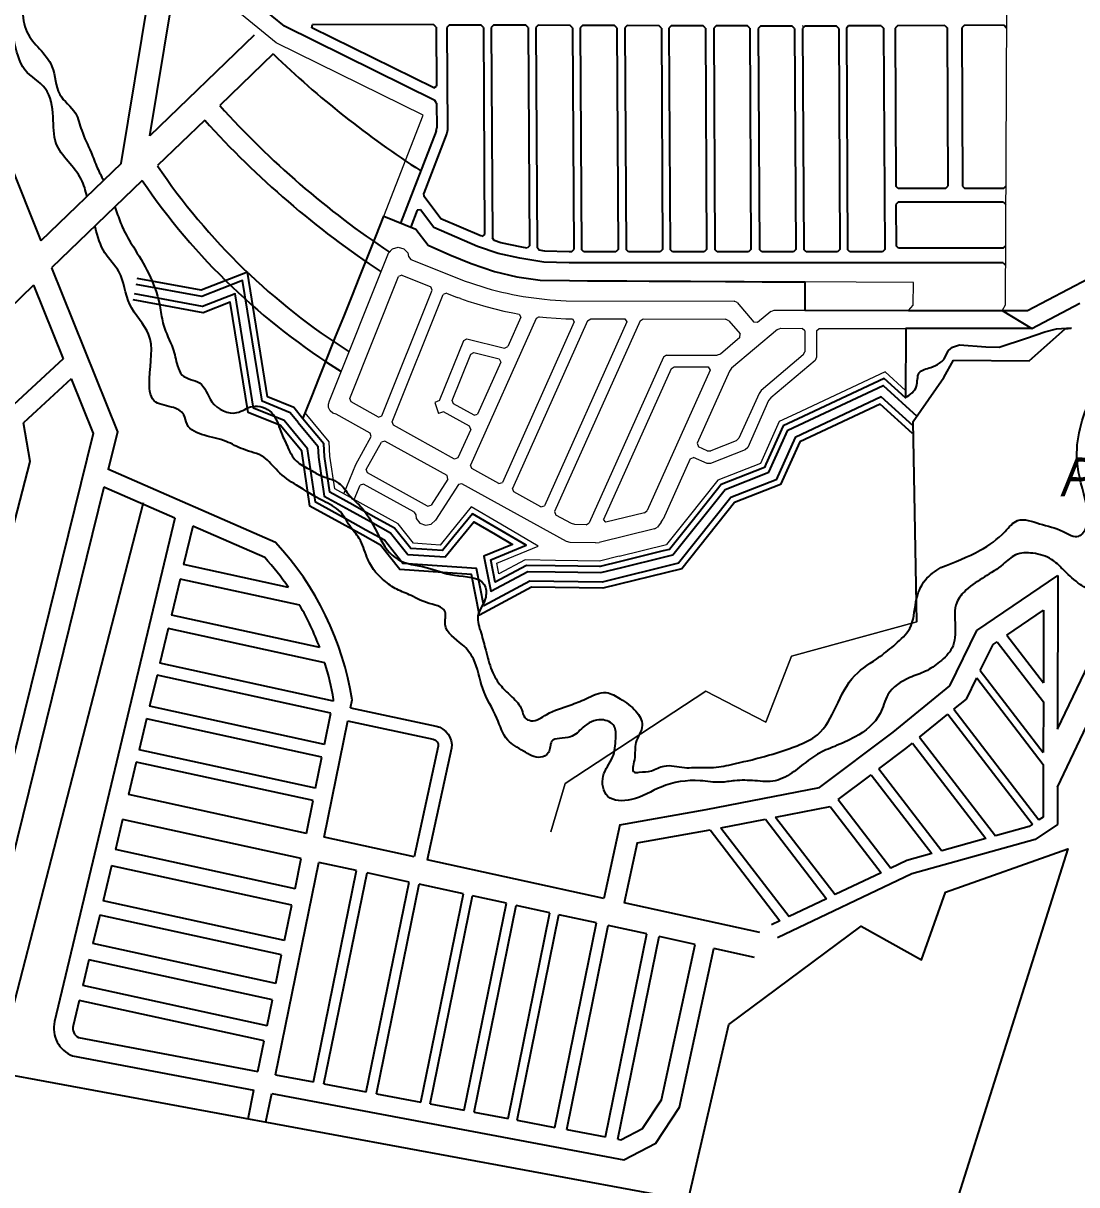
# Model space of a CAD drawing. Header units: inches. Extents: x -1369 to 1198, y -366 to 1398.
# Drawn here: x -556.34 to -539.75, y 882.76 to 901.05 of the extents above; entities that cross this region are included whole.
import ezdxf
from ezdxf.enums import TextEntityAlignment as Align

# ---------------------------------------------------------------- set-up
doc = ezdxf.new("R2010")
doc.units = ezdxf.units.IN
doc.header["$MEASUREMENT"] = 0
for name, color, linetype, lineweight in [('0_SUBDIVISIONS01', 11, 'Continuous', 13), ('BDRY', 7, 'Continuous', 13), ('BLOCK', 5, 'Continuous', 13), ('CAD_BDY', 135, 'Continuous', 13), ('CADASTRAL', 150, 'Continuous', 13), ('SUBDIVIDION', 8, 'Continuous', 25)]:
    doc.layers.add(name, color=color, linetype=linetype, lineweight=lineweight)
for name, color, linetype in [('BLOCKS', 5, 'Continuous'), ('CREEK_RIVER', 7, 'Continuous'), ('PERIMETER', 1, 'Continuous'), ('SUBLOTS', 1, 'Continuous')]:
    doc.layers.add(name, color=color, linetype=linetype)
doc.styles.add('LOT_NO', font='ARIALN.TTF', dxfattribs={"width": 1.5, "height": 1})

msp = doc.modelspace()

# ---------------------------------------------------------------- linework, layer by layer
at = {"layer": '0_SUBDIVISIONS01', "color": 8}
for p, q in [((-542.3244, 894.772), (-542.2632, 891.6196)), ((-542.2632, 891.6196), (-544.2395, 891.082)), ((-544.2395, 891.082), (-544.643, 890.0424)), ((-545.587, 890.5307), (-547.8053, 889.0756)), ((-544.643, 890.0424), (-545.587, 890.5307)), ((-547.8053, 889.0756), (-548.027, 888.3124))]:
    msp.add_line(p, q, dxfattribs=at)
at = {"layer": 'BDRY', "color": 8}
msp.add_lwpolyline([(-540.8516, 901.2405), (-540.8714, 896.6067), (-540.9186, 896.5214), (-541.4464, 896.5212), (-541.934, 896.521), (-542.3938, 896.5208), (-542.3233, 896.6068), (-542.3193, 896.9628), (-547.7343, 896.9932), (-548.199, 897.0013), (-548.5629, 897.0519), (-548.9169, 897.1368), (-549.281, 897.2635), (-549.618, 897.4001), (-549.9624, 897.5489), (-550.1561, 897.8021), (-550.658, 898.007), (-550.0406, 899.6006), (-552.3544, 900.7346), (-554.3963, 902.4098)], dxfattribs=at)
at = {"layer": 'BLOCK', "color": 8}
for p, q in [((-550.5839, 897.4257), (-550.5218, 897.4927)), ((-550.5218, 897.4927), (-550.4341, 897.5181)), ((-550.4341, 897.5181), (-550.3458, 897.4946)), ((-550.3458, 897.4946), (-550.2822, 897.4289)), ((-551.5133, 895.1007), (-550.5839, 897.4257)), ((-550.2822, 897.4289), (-550.2689, 897.3711)), ((-550.2689, 897.3711), (-550.2319, 897.3279)), ((-550.2319, 897.3279), (-549.3771, 896.9853)), ((-551.1925, 895.1366), (-550.4254, 897.0556)), ((-550.3731, 897.078), (-550.4254, 897.0556)), ((-550.3731, 897.078), (-549.9196, 896.8962)), ((-550.6887, 894.864), (-549.8972, 896.8439)), ((-550.5274, 894.7691), (-549.7256, 896.7751)), ((-549.8972, 896.8439), (-549.9196, 896.8962)), ((-549.6732, 896.7975), (-549.7256, 896.7751)), ((-549.6732, 896.7975), (-549.5039, 896.7296)), ((-549.4506, 896.7096), (-549.5039, 896.7296)), ((-549.4506, 896.7096), (-549.3357, 896.6695)), ((-549.3357, 896.6695), (-549.1958, 896.6249)), ((-549.1958, 896.6249), (-549.0546, 896.584)), ((-549.0546, 896.584), (-548.9124, 896.547)), ((-547.7849, 896.6768), (-545.1435, 896.6705)), ((-545.092, 896.6465), (-545.1435, 896.6705)), ((-545.092, 896.6465), (-544.8298, 896.3364)), ((-548.2602, 896.3943), (-549.2933, 894.0882)), ((-548.9124, 896.547), (-548.7693, 896.5138)), ((-548.7693, 896.5138), (-548.6253, 896.4845)), ((-548.4995, 896.4168), (-548.7057, 895.9566)), ((-548.6253, 896.4845), (-548.5262, 896.4671)), ((-548.5262, 896.4671), (-548.4995, 896.4168)), ((-548.2109, 896.4227), (-548.2602, 896.3943)), ((-548.2109, 896.4227), (-548.0957, 896.4109)), ((-548.0957, 896.4109), (-547.9452, 896.3995)), ((-547.9452, 896.3995), (-547.7914, 896.3923)), ((-547.7914, 896.3923), (-547.6899, 896.392)), ((-547.6899, 896.392), (-547.6591, 896.3442)), ((-547.4491, 896.3605), (-547.4013, 896.3913)), ((-547.4013, 896.3913), (-546.8646, 896.3901)), ((-546.8646, 896.3901), (-546.8337, 896.3423)), ((-546.6238, 896.3585), (-546.576, 896.3894)), ((-546.576, 896.3894), (-545.2759, 896.3863)), ((-545.2243, 896.3623), (-545.2759, 896.3863)), ((-544.5653, 896.5073), (-544.7731, 896.3316)), ((-544.5653, 896.5073), (-544.5118, 896.5268)), ((-544.5118, 896.5268), (-544.0272, 896.5257)), ((-547.6591, 896.3442), (-548.7921, 893.815)), ((-547.4491, 896.3605), (-548.6311, 893.7222)), ((-546.8337, 896.3423), (-548.1298, 893.4491)), ((-546.6238, 896.3585), (-547.9688, 893.3562)), ((-545.2243, 896.3623), (-545.0471, 896.1527)), ((-544.4611, 896.2228), (-545.1823, 895.6131)), ((-544.7731, 896.3316), (-544.8298, 896.3364)), ((-544.4611, 896.2228), (-544.4077, 896.2423)), ((-544.4077, 896.2423), (-544.0684, 896.2413)), ((-544.0282, 896.2009), (-544.0684, 896.2413)), ((-544.0282, 896.2009), (-544.029, 895.8742)), ((-543.8433, 896.2003), (-543.8443, 895.7882)), ((-543.8433, 896.2003), (-543.8029, 896.2405)), ((-543.8029, 896.2405), (-542.4368, 896.2364)), ((-549.7809, 895.1036), (-549.4015, 896.0526)), ((-549.4015, 896.0526), (-549.3503, 896.0775)), ((-549.3503, 896.0775), (-548.7563, 895.9306)), ((-545.0518, 896.096), (-545.3581, 895.8371)), ((-545.0518, 896.096), (-545.0471, 896.1527)), ((-549.5802, 895.1072), (-549.2899, 895.8335)), ((-549.2899, 895.8335), (-549.2393, 895.8595)), ((-549.2393, 895.8595), (-548.8412, 895.761)), ((-548.7563, 895.9306), (-548.7057, 895.9566)), ((-545.3581, 895.8371), (-545.4116, 895.8176)), ((-544.053, 895.8226), (-544.029, 895.8742)), ((-548.8162, 895.7099), (-549.1825, 894.8923)), ((-548.8412, 895.761), (-548.8162, 895.7099)), ((-546.2556, 895.7886), (-547.4242, 893.18)), ((-546.2078, 895.8194), (-546.2556, 895.7886)), ((-546.2078, 895.8194), (-545.4116, 895.8176)), ((-544.053, 895.8226), (-544.716, 895.2622)), ((-543.8683, 895.7366), (-544.5644, 895.1481)), ((-543.8443, 895.7882), (-543.8683, 895.7366)), ((-546.1359, 895.6033), (-547.1984, 893.2317)), ((-545.5205, 895.5851), (-546.5113, 893.3734)), ((-546.1359, 895.6033), (-546.0881, 895.6342)), ((-546.0881, 895.6342), (-545.5514, 895.6329)), ((-545.2165, 895.5676), (-545.7256, 894.4313)), ((-545.5514, 895.6329), (-545.5205, 895.5851)), ((-545.1823, 895.6131), (-545.2165, 895.5676)), ((-542.7647, 895.5551), (-544.1708, 894.8964)), ((-542.4428, 895.2618), (-542.7647, 895.5551)), ((-551.1734, 895.0831), (-551.1925, 895.1366)), ((-549.7809, 895.1036), (-549.8577, 895.0761)), ((-549.5611, 895.0536), (-549.5802, 895.1072)), ((-544.7502, 895.2167), (-545.0666, 894.5103)), ((-544.5986, 895.1027), (-544.9287, 894.3658)), ((-544.716, 895.2622), (-544.7502, 895.2167)), ((-544.5644, 895.1481), (-544.5986, 895.1027)), ((-550.7423, 894.8448), (-551.1734, 895.0831)), ((-549.8577, 895.0761), (-549.7956, 894.9019)), ((-549.7187, 894.9294), (-549.7956, 894.9019)), ((-549.3094, 894.7032), (-549.7187, 894.9294)), ((-549.2365, 894.8742), (-549.5611, 895.0536)), ((-551.5216, 894.4538), (-551.8969, 894.9091)), ((-550.8756, 894.5934), (-551.4097, 894.8885)), ((-550.7423, 894.8448), (-550.6887, 894.864)), ((-550.5083, 894.7155), (-550.5274, 894.7691)), ((-549.2365, 894.8742), (-549.1825, 894.8923)), ((-544.4347, 894.7726), (-544.7291, 894.1153)), ((-544.1709, 894.8964), (-544.4347, 894.7726)), ((-550.8598, 894.5388), (-550.8756, 894.5934)), ((-549.5459, 894.1837), (-550.5083, 894.7155)), ((-549.2914, 894.6492), (-549.4919, 894.2017)), ((-549.2914, 894.6492), (-549.3094, 894.7032)), ((-551.5096, 894.2308), (-551.5216, 894.4538)), ((-551.1021, 894.098), (-550.8598, 894.5388)), ((-550.9346, 894.0189), (-550.698, 894.4492)), ((-550.6433, 894.4651), (-550.698, 894.4492)), ((-549.6624, 893.923), (-550.6433, 894.4651)), ((-545.7256, 894.4313), (-545.7053, 894.3782)), ((-545.5648, 894.3152), (-545.7053, 894.3782)), ((-545.1078, 894.471), (-545.5079, 894.3139)), ((-545.1078, 894.471), (-545.0666, 894.5103)), ((-551.4313, 893.7142), (-551.5096, 894.2308)), ((-549.4919, 894.2017), (-549.5459, 894.1837)), ((-545.8341, 894.1891), (-546.2597, 893.2391)), ((-545.8341, 894.1891), (-545.7809, 894.2094)), ((-545.5695, 894.1147), (-545.7809, 894.2094)), ((-545.5648, 894.3152), (-545.5079, 894.3139)), ((-544.9699, 894.3265), (-545.5126, 894.1133)), ((-544.9287, 894.3658), (-544.9699, 894.3265)), ((-551.2874, 893.6346), (-551.1021, 894.098)), ((-550.9155, 893.9653), (-550.9346, 894.0189)), ((-549.2753, 894.0342), (-549.2933, 894.0882)), ((-548.8461, 893.797), (-549.2753, 894.0342)), ((-545.5126, 894.1133), (-545.5695, 894.1147)), ((-544.7291, 894.1153), (-545.3968, 893.8531)), ((-549.9691, 893.4423), (-550.9155, 893.9653)), ((-549.6485, 893.8678), (-549.9139, 893.4562)), ((-549.6485, 893.8678), (-549.6624, 893.923)), ((-545.3968, 893.8531), (-545.8724, 893.2573)), ((-550.7834, 893.3559), (-551.4313, 893.7142)), ((-551.1242, 893.5444), (-551.0338, 893.7706)), ((-550.9802, 893.7897), (-551.0338, 893.7706)), ((-550.1874, 893.3516), (-550.9802, 893.7897)), ((-549.4848, 893.7805), (-549.8457, 893.2207)), ((-549.4296, 893.7944), (-549.4848, 893.7805)), ((-547.7808, 892.8832), (-549.4296, 893.7944)), ((-548.8461, 893.797), (-548.7921, 893.815)), ((-548.613, 893.6682), (-548.6311, 893.7222)), ((-548.1838, 893.4311), (-548.613, 893.6682)), ((-549.9691, 893.4423), (-549.9139, 893.4562)), ((-550.4326, 893.162), (-550.7835, 893.3559)), ((-550.1874, 893.3516), (-550.1554, 893.3045)), ((-550.1554, 893.3045), (-550.1479, 893.2448)), ((-549.2837, 893.4296), (-549.6207, 893.0156)), ((-548.8151, 893.1561), (-549.2837, 893.4296)), ((-548.1838, 893.4311), (-548.1298, 893.4491)), ((-547.9688, 893.3562), (-547.9508, 893.3023)), ((-547.7054, 893.1667), (-547.9508, 893.3023)), ((-546.555, 893.337), (-547.1619, 893.188)), ((-546.555, 893.337), (-546.5113, 893.3734)), ((-550.1896, 892.8574), (-550.4326, 893.162)), ((-550.1479, 893.2448), (-550.0906, 893.1726)), ((-550.0906, 893.1726), (-550.0041, 893.1408)), ((-550.0041, 893.1408), (-549.9137, 893.1586)), ((-549.9137, 893.1586), (-549.8457, 893.2207)), ((-548.2264, 892.8122), (-548.8151, 893.1561)), ((-547.6504, 893.1521), (-547.7054, 893.1667)), ((-547.4722, 893.1494), (-547.6504, 893.1521)), ((-547.4722, 893.1494), (-547.4242, 893.18)), ((-547.1619, 893.188), (-547.1984, 893.2317)), ((-546.3989, 893.0823), (-546.351, 893.113)), ((-546.2893, 893.1905), (-546.351, 893.113)), ((-546.2893, 893.1905), (-546.2597, 893.2391)), ((-545.8724, 893.2573), (-546.2076, 892.8363)), ((-549.6207, 893.0156), (-549.7727, 892.8292)), ((-546.3989, 893.0823), (-547.2673, 892.8691)), ((-550.0567, 892.8485), (-550.1896, 892.8574)), ((-549.7727, 892.8292), (-550.0567, 892.8485)), ((-548.8782, 892.5434), (-548.2264, 892.8122)), ((-547.7258, 892.8686), (-547.7808, 892.8832)), ((-547.3239, 892.8627), (-547.7258, 892.8686)), ((-547.3239, 892.8627), (-547.2673, 892.8691)), ((-546.9525, 892.6534), (-546.2076, 892.8363)), ((-548.8456, 892.3759), (-548.8782, 892.5434)), ((-548.4353, 892.595), (-548.8456, 892.3759)), ((-547.958, 892.5875), (-548.4353, 892.595)), ((-547.6024, 892.5822), (-547.958, 892.5875)), ((-547.2599, 892.5777), (-547.6025, 892.5822)), ((-546.9525, 892.6534), (-547.2599, 892.5777))]:
    msp.add_line(p, q, dxfattribs=at)
for points in [[(-549.3771, 896.9853), (-549.2963, 896.9566), (-549.2151, 896.9293), (-549.1334, 896.9033), (-549.0513, 896.8787), (-548.9688, 896.8555), (-548.8859, 896.8336), (-548.8027, 896.8131), (-548.7191, 896.7941), (-548.6352, 896.7764), (-548.5511, 896.76), (-548.4667, 896.7451), (-548.382, 896.7316), (-548.2972, 896.7196), (-548.2122, 896.7089), (-548.1269, 896.6996), (-548.0416, 896.6918), (-547.9561, 896.6854), (-547.8706, 896.6804), (-547.7849, 896.6768)], [(-551.4097, 894.8885), (-551.462, 894.9066), (-551.5034, 894.9433), (-551.5277, 894.993), (-551.5312, 895.0483), (-551.5133, 895.1007)]]:
    msp.add_lwpolyline(points, dxfattribs=at)
at = {"layer": 'BLOCKS', "color": 8}
for p, q in [((-552.2227, 900.9972), (-554.226, 902.6436)), ((-549.856, 899.8286), (-552.2227, 900.9972)), ((-551.7924, 900.9745), (-551.7805, 901.025)), ((-549.8739, 900.0272), (-551.7924, 900.9745)), ((-549.8717, 901.0186), (-551.7805, 901.025)), ((-549.835, 900.982), (-549.8717, 901.0186)), ((-549.835, 900.982), (-549.83, 900.0547)), ((-549.6279, 901.0178), (-549.6645, 900.9811)), ((-549.6645, 900.9811), (-549.6558, 899.3679)), ((-549.127, 901.0162), (-549.6279, 901.0178)), ((-549.0903, 900.9796), (-549.127, 901.0162)), ((-549.0903, 900.9796), (-549.0727, 897.7205)), ((-548.9307, 901.0155), (-548.9673, 900.9788)), ((-548.9673, 900.9788), (-548.9494, 897.6656)), ((-548.4201, 901.0138), (-548.9307, 901.0155)), ((-548.3834, 900.9772), (-548.4201, 901.0138)), ((-548.3834, 900.9772), (-548.3648, 897.5383)), ((-548.2266, 901.0132), (-548.2632, 900.9765)), ((-548.2632, 900.9765), (-548.2445, 897.5122)), ((-547.7243, 901.0115), (-548.2266, 901.0132)), ((-547.6876, 900.9749), (-547.7243, 901.0115)), ((-547.6876, 900.9749), (-547.6687, 897.4824)), ((-547.528, 901.0109), (-547.5646, 900.9742)), ((-547.5646, 900.9742), (-547.5457, 897.4822)), ((-547.0261, 901.0092), (-547.528, 901.0109)), ((-546.9895, 900.9726), (-547.0261, 901.0092)), ((-546.9895, 900.9726), (-546.9706, 897.4823)), ((-546.8271, 901.0085), (-546.8637, 900.9719)), ((-546.8637, 900.9719), (-546.8448, 897.4821)), ((-546.3246, 901.0069), (-546.8271, 901.0085)), ((-546.288, 900.9703), (-546.3246, 901.0069)), ((-546.288, 900.9703), (-546.2691, 897.4822)), ((-546.1339, 901.0062), (-546.1705, 900.9696)), ((-546.1705, 900.9696), (-546.1517, 897.482)), ((-545.6315, 901.0046), (-546.1339, 901.0062)), ((-545.5948, 900.968), (-545.6315, 901.0046)), ((-545.5948, 900.968), (-545.576, 897.4821)), ((-545.4268, 901.0039), (-545.4635, 900.9672)), ((-545.4635, 900.9672), (-545.4446, 897.4819)), ((-544.9338, 901.0023), (-545.4268, 901.0039)), ((-544.8971, 900.9657), (-544.9338, 901.0023)), ((-544.8971, 900.9657), (-544.8783, 897.482)), ((-544.7264, 901.0016), (-544.763, 900.9649)), ((-544.763, 900.9649), (-544.7442, 897.4818)), ((-544.2277, 900.9999), (-544.7264, 901.0016)), ((-544.191, 900.9633), (-544.2277, 900.9999)), ((-544.191, 900.9633), (-544.1722, 897.482)), ((-544.0535, 900.9993), (-544.0656, 900.9994)), ((-544.0289, 900.9995), (-544.0654, 900.9626)), ((-544.0654, 900.9626), (-544.0465, 897.4817)), ((-543.5315, 901.0017), (-544.0289, 900.9995)), ((-543.4946, 900.9652), (-543.5315, 901.0017)), ((-543.4946, 900.9652), (-543.4758, 897.4819)), ((-543.3387, 901.0025), (-543.3752, 900.9657)), ((-543.3752, 900.9657), (-543.3563, 897.4817)), ((-542.8251, 901.0048), (-543.3387, 901.0025)), ((-542.8251, 901.0048), (-542.7883, 900.9684)), ((-542.7883, 900.9684), (-542.7694, 897.4818)), ((-542.569, 901.006), (-542.6055, 900.9692)), ((-542.6055, 900.9692), (-542.5944, 898.4808)), ((-541.8235, 901.0093), (-542.569, 901.006)), ((-541.8235, 901.0093), (-541.7867, 900.9728)), ((-541.7867, 900.9728), (-541.7756, 898.4808)), ((-541.5194, 901.0107), (-541.5559, 900.9738)), ((-541.5559, 900.9738), (-541.5448, 898.4806)), ((-540.8909, 901.0135), (-541.5194, 901.0107)), ((-540.8909, 901.0135), (-540.8527, 900.9756)), ((-549.8739, 900.0272), (-549.83, 900.0547)), ((-549.8285, 899.7846), (-549.856, 899.8286)), ((-549.8285, 899.7846), (-549.8264, 899.3992)), ((-549.8358, 899.3482), (-550.3944, 897.8994)), ((-549.6651, 899.3169), (-550.0307, 898.3687)), ((-549.8358, 899.3482), (-549.8264, 899.3992)), ((-549.6558, 899.3679), (-549.6651, 899.3169)), ((-542.5576, 898.4442), (-542.5944, 898.4808)), ((-541.8121, 898.4441), (-542.5576, 898.4442)), ((-541.8121, 898.4441), (-541.7756, 898.4808)), ((-541.5448, 898.4806), (-541.5081, 898.4441)), ((-540.9001, 898.444), (-541.5081, 898.4441)), ((-540.9001, 898.444), (-540.8634, 898.4806)), ((-550.0236, 898.3173), (-550.0307, 898.3687)), ((-549.7607, 897.9683), (-550.0236, 898.3173)), ((-542.5565, 898.2298), (-542.5931, 898.1931)), ((-540.9012, 898.2296), (-542.5565, 898.2298)), ((-540.9012, 898.2296), (-540.8646, 898.1928)), ((-550.1344, 898.0999), (-550.2353, 897.838)), ((-550.083, 898.107), (-550.1344, 898.0999)), ((-549.872, 897.8268), (-550.083, 898.107)), ((-542.5931, 898.1931), (-542.5902, 897.5382)), ((-549.12, 897.6914), (-549.7607, 897.9683)), ((-549.1824, 897.5287), (-549.872, 897.8268)), ((-549.1152, 897.6898), (-549.12, 897.6914)), ((-549.0727, 897.7205), (-549.1152, 897.6898)), ((-548.9191, 897.6236), (-548.9494, 897.6656)), ((-548.8607, 897.4202), (-549.1824, 897.5287)), ((-548.8146, 897.5884), (-548.9191, 897.6236)), ((-548.4855, 897.5181), (-548.8146, 897.5884)), ((-548.4042, 897.5047), (-548.4855, 897.5181)), ((-548.3648, 897.5383), (-548.4042, 897.5047)), ((-548.2109, 897.4728), (-548.2445, 897.5122)), ((-547.7053, 897.4457), (-547.6687, 897.4824)), ((-547.509, 897.4456), (-547.5457, 897.4822)), ((-546.9706, 897.4823), (-547.0071, 897.4456)), ((-546.8081, 897.4455), (-546.8448, 897.4821)), ((-546.2691, 897.4822), (-546.3056, 897.4455)), ((-546.1149, 897.4455), (-546.1517, 897.482)), ((-545.576, 897.4821), (-545.6125, 897.4454)), ((-545.4079, 897.4454), (-545.4446, 897.4819)), ((-544.8783, 897.482), (-544.9148, 897.4453)), ((-544.7074, 897.4453), (-544.7442, 897.4818)), ((-544.1722, 897.482), (-544.2087, 897.4452)), ((-544.0098, 897.4452), (-544.0465, 897.4817)), ((-543.4758, 897.4819), (-543.5123, 897.4451)), ((-543.3196, 897.4451), (-543.3563, 897.4817)), ((-542.7694, 897.4818), (-542.806, 897.445)), ((-542.5534, 897.5016), (-542.5902, 897.5382)), ((-540.9042, 897.5014), (-542.5534, 897.5016)), ((-540.9042, 897.5014), (-540.8675, 897.538)), ((-548.5179, 897.3471), (-548.8607, 897.4202)), ((-548.1398, 897.2846), (-548.5179, 897.3471)), ((-548.1227, 897.4582), (-548.2109, 897.4728)), ((-547.7378, 897.4457), (-548.1227, 897.4582)), ((-547.7053, 897.4457), (-547.7378, 897.4457)), ((-547.0071, 897.4456), (-547.509, 897.4456)), ((-546.3056, 897.4455), (-546.8081, 897.4455)), ((-545.6125, 897.4454), (-546.1149, 897.4455)), ((-544.9148, 897.4453), (-545.4079, 897.4454)), ((-544.2087, 897.4452), (-544.7074, 897.4453)), ((-543.5123, 897.4451), (-544.0098, 897.4452)), ((-542.806, 897.445), (-543.3196, 897.4451)), ((-547.7407, 897.2716), (-548.1398, 897.2846)), ((-540.9053, 897.2708), (-547.7407, 897.2716)), ((-540.9053, 897.2708), (-540.8688, 897.234))]:
    msp.add_line(p, q, dxfattribs=at)
at = {"layer": 'CAD_BDY', "color": 8}
for p, q in [((-544.2395, 891.082), (-542.2632, 891.6196)), ((-544.643, 890.0424), (-544.2395, 891.082)), ((-547.8053, 889.0756), (-545.587, 890.5307)), ((-545.587, 890.5307), (-544.643, 890.0424)), ((-548.027, 888.3124), (-547.8053, 889.0756))]:
    msp.add_line(p, q, dxfattribs=at)
at = {"layer": 'CADASTRAL', "color": 8}
for p, q in [((-544.2395, 891.082), (-542.2632, 891.6196)), ((-544.643, 890.0424), (-544.2395, 891.082)), ((-547.8053, 889.0756), (-545.587, 890.5307)), ((-545.587, 890.5307), (-544.643, 890.0424)), ((-548.027, 888.3124), (-547.8053, 889.0756))]:
    msp.add_line(p, q, dxfattribs=at)
at = {"layer": 'CREEK_RIVER', "color": 8}
for p, q in [((-540.25, 896.1844), (-540.0675, 896.2353)), ((-540.0675, 896.2353), (-539.8293, 896.2517)), ((-539.9289, 896.2323), (-539.8319, 896.244)), ((-540.9668, 895.9463), (-540.538, 896.0858)), ((-540.538, 896.0858), (-540.25, 896.1844)), ((-541.8401, 895.7519), (-541.7643, 895.8917)), ((-541.7643, 895.8917), (-541.7056, 895.9438)), ((-541.7056, 895.9438), (-541.5934, 895.9814)), ((-541.5934, 895.9814), (-541.1801, 895.952)), ((-541.1801, 895.952), (-540.9668, 895.9463))]:
    msp.add_line(p, q, dxfattribs=at)
for points in [[(-551.9332, 894.8189), (-552.0765, 894.9928), (-552.4887, 895.1607), (-552.8069, 897.1245), (-553.5366, 896.8407), (-554.5428, 897.0274)], [(-552.0068, 894.7583), (-552.1348, 894.9136), (-552.5743, 895.0925), (-552.8822, 896.9929), (-553.5273, 896.742), (-554.5602, 896.9335)], [(-542.3231, 894.7044), (-542.8244, 895.1612), (-544.1825, 894.525), (-544.482, 893.8564), (-545.1946, 893.5765), (-546.0187, 892.5415), (-547.2228, 892.2458), (-548.3576, 892.2608), (-549.0851, 891.8722), (-549.1992, 892.4581), (-550.3579, 892.5369), (-550.6505, 892.9038), (-550.9437, 893.0658), (-551.2675, 893.2449), (-551.7344, 893.5032), (-551.8622, 894.346), (-552.2268, 894.7884), (-552.7095, 894.9849), (-553.0011, 896.785), (-553.5126, 896.5861), (-554.5877, 896.7855)], [(-542.3321, 894.5835), (-542.8416, 895.0478), (-544.1099, 894.4536), (-544.4109, 893.7818), (-545.1359, 893.4971), (-545.9644, 892.4566), (-547.2119, 892.1502), (-548.3343, 892.1651), (-549.1541, 891.7272), (-549.2789, 892.3679), (-550.4063, 892.4445), (-550.7133, 892.8295), (-550.9899, 892.9823), (-551.3137, 893.1614), (-551.8217, 893.4424), (-551.9526, 894.3056), (-552.2851, 894.7091), (-552.2851, 894.7091), (-552.7951, 894.9168), (-553.0764, 896.6533), (-553.5033, 896.4873), (-554.6051, 896.6916)], [(-552.0068, 894.7583), (-551.6989, 894.3847), (-551.6896, 894.2123), (-551.5967, 893.5991), (-551.1946, 893.3767), (-550.8709, 893.1977), (-550.5515, 893.0212), (-550.2813, 892.6824), (-549.6916, 892.6425), (-549.4806, 892.9014), (-549.2412, 893.1954), (-548.9063, 892.9999), (-548.6328, 892.8402), (-549.084, 892.6541), (-548.9763, 892.1011), (-548.3914, 892.4135), (-547.9608, 892.4067), (-547.605, 892.4015), (-547.2389, 892.3967), (-546.9094, 892.4778), (-546.236, 892.6432), (-546.1061, 892.6736), (-545.2856, 893.7026), (-544.5941, 893.9742), (-544.2972, 894.6374), (-542.7972, 895.3402), (-542.266, 894.8561)]]:
    msp.add_lwpolyline(points, dxfattribs=at)
for points, knots in [([(-560.3816, 902.5334), (-560.2162, 902.4624), (-559.951, 902.3486), (-559.5246, 902.3353), (-559.1572, 902.3262), (-558.7704, 902.3752), (-558.3395, 902.1826), (-558.2397, 902.4787), (-558.1006, 902.6737), (-557.6908, 902.6678), (-557.4216, 902.3364), (-556.8224, 902.5649), (-557.0517, 901.9303), (-556.4044, 901.8116), (-556.3542, 901.2941), (-556.3121, 900.7917), (-555.8174, 900.4765), (-555.8428, 899.9094), (-555.4922, 899.6777), (-555.4234, 899.3223), (-555.2756, 899.0503), (-555.1833, 898.7775), (-555.106, 898.6349), (-555.0725, 898.5695)], [0, 0, 0, 0, 0.001777193, 0.002848025, 0.004244233, 0.005394046, 0.006956669, 0.007618449, 0.008144097, 0.009296842, 0.010989795, 0.012267867, 0.013341392, 0.015396397, 0.016850746, 0.018106195, 0.020339277, 0.021872529, 0.023154877, 0.024115551, 0.025365732, 0.026249727, 0.02698424, 0.02698424, 0.02698424, 0.02698424]), ([(-555.3337, 898.3176), (-555.3552, 898.4113), (-555.439, 898.7274), (-555.872, 899.0433), (-555.8532, 899.5841), (-555.9223, 900.0524), (-556.3865, 900.2844), (-556.4691, 900.7703), (-556.6086, 901.2156), (-556.9269, 901.6272), (-557.3659, 901.8067), (-557.6788, 902.0463), (-557.9527, 902.0592), (-558.1546, 902.0786), (-558.3364, 902.0154), (-558.4831, 901.9174), (-558.7184, 901.9075), (-559.003, 901.9274), (-559.3296, 901.8571), (-559.6366, 901.9615), (-559.9259, 902.0596), (-560.2238, 902.0109), (-560.4059, 902.0741), (-560.4935, 902.1046)], [0.144593831, 0.144593831, 0.144593831, 0.144593831, 0.145546945, 0.147846891, 0.149251697, 0.150784951, 0.152237476, 0.153899388, 0.155379026, 0.156955974, 0.158871171, 0.160083604, 0.160745746, 0.16156704, 0.162086442, 0.162637301, 0.163299442, 0.164367125, 0.165519869, 0.16653571, 0.167551559, 0.168537112, 0.169452924, 0.169452924, 0.169452924, 0.169452924]), ([(-554.8966, 898.1549), (-554.8811, 898.1127), (-554.836, 897.9869), (-554.7513, 897.7535), (-554.4566, 897.3031), (-554.1938, 896.8104), (-554.1425, 896.2472), (-553.9754, 895.9636), (-553.9261, 895.6927), (-553.8358, 895.4407), (-553.4927, 895.4289), (-553.4094, 895.0293), (-553.0082, 894.8323), (-552.7248, 895.0689), (-552.3782, 894.9418), (-552.3006, 894.6389), (-552.1761, 894.3875), (-552.072, 894.1388), (-551.8434, 894.0386), (-551.6398, 893.8954), (-551.3597, 893.8533), (-551.2058, 893.5907), (-550.8011, 893.2811), (-550.6706, 892.5604), (-549.9713, 892.4989), (-549.5737, 892.3153), (-549.0684, 892.3411), (-549.0264, 891.9533), (-549.2325, 891.7377), (-549.121, 891.4365), (-549.0506, 891.1559), (-548.9757, 890.8612), (-548.8275, 890.6064), (-548.6339, 890.4356), (-548.4838, 890.282), (-548.4614, 890.1061), (-548.2837, 890.0265), (-548.0571, 890.209), (-547.7631, 890.2908), (-547.4587, 890.4092), (-547.1838, 890.5618), (-546.9086, 890.3933), (-546.695, 890.2511), (-546.5332, 889.9733), (-546.7314, 889.7196), (-546.6817, 889.5026), (-546.7731, 889.233), (-546.5894, 889.2592), (-546.4383, 889.2566), (-546.2145, 889.3968), (-545.9824, 889.3155), (-545.7693, 889.3268), (-545.6296, 889.3255), (-545.431, 889.3218), (-544.9379, 889.4255), (-544.3749, 889.5643), (-543.7544, 889.8403), (-543.5245, 890.2982), (-543.3011, 890.7955), (-542.8841, 891.0313), (-542.5962, 891.2691), (-542.3153, 891.523), (-542.3039, 891.9202), (-542.1722, 892.2888), (-541.9747, 892.4175), (-541.8844, 892.4764)], [0.028486899, 0.028486899, 0.028486899, 0.028486899, 0.028935416, 0.029819417, 0.030959767, 0.034313395, 0.035230974, 0.036556969, 0.037492747, 0.038043363, 0.039035612, 0.040219494, 0.041653659, 0.042538131, 0.04357692, 0.044678154, 0.045486538, 0.046443801, 0.047218449, 0.047880478, 0.048948051, 0.049820733, 0.050749577, 0.054051546, 0.055585777, 0.057120001, 0.058756316, 0.059417982, 0.060484993, 0.061402572, 0.062338348, 0.063454675, 0.064411939, 0.065224681, 0.066045586, 0.066487588, 0.066854828, 0.067739298, 0.069066005, 0.069950483, 0.071067494, 0.071876277, 0.072927749, 0.073736133, 0.074696807, 0.075603288, 0.076259841, 0.07650623, 0.077168371, 0.077870022, 0.078940862, 0.079433638, 0.080008545, 0.080337063, 0.081417295, 0.085004571, 0.086216997, 0.087992824, 0.089907357, 0.091549515, 0.092600981, 0.09370547, 0.095138796, 0.096388975, 0.097440442, 0.097440442, 0.097440442, 0.097440442]), ([(-532.0913, 897.1817), (-532.1593, 897.1471), (-532.2864, 897.0691), (-532.5062, 896.9972), (-532.6837, 896.8353), (-532.952, 896.7692), (-533.2173, 896.7787), (-533.4949, 896.9024), (-533.4891, 897.1453), (-533.4874, 897.4044), (-533.7957, 897.5057), (-534.078, 897.4667), (-534.4278, 897.3523), (-534.833, 897.2206), (-534.9455, 896.7318), (-535.4003, 896.7167), (-535.7927, 896.6478), (-536.055, 896.3773), (-536.3358, 896.2421), (-536.6487, 896.2677), (-537.0074, 896.3313), (-537.2643, 896.5902), (-537.6004, 896.5718), (-537.8854, 896.4559), (-538.1505, 896.2385), (-538.3722, 895.9161), (-538.6929, 895.6151), (-538.816, 895.1972), (-539.0653, 894.8612), (-539.0483, 894.4579), (-539.3317, 894.1131), (-539.3639, 893.6662), (-539.4911, 893.2099), (-539.1987, 892.8713), (-539.2571, 892.5331), (-539.2765, 892.247), (-539.5029, 892.0819), (-539.7567, 892.2439), (-539.9421, 892.4265), (-540.1545, 892.635), (-540.4197, 892.7116), (-540.7155, 892.7103), (-541.0139, 892.403), (-541.3871, 892.2552), (-541.6908, 891.8992), (-541.6514, 891.5632), (-541.6632, 891.208), (-541.8968, 890.9891), (-542.1221, 890.828), (-542.4318, 890.7373), (-542.7439, 890.5317), (-542.8323, 890.0866), (-543.1781, 889.8182), (-543.5389, 889.6656), (-543.8875, 889.5287), (-544.1528, 889.282), (-544.4836, 889.0824), (-544.8161, 889.1231), (-545.1024, 889.1308), (-545.389, 889.0751), (-545.7746, 889.1505), (-546.2797, 889.0691), (-546.6832, 888.7955), (-547.1785, 888.7879), (-547.2562, 889.2185), (-547.0255, 889.4661), (-547.0096, 889.7425), (-546.9939, 890.0075), (-547.272, 890.1238), (-547.5203, 889.9844), (-547.7036, 889.7513), (-548.0589, 889.8231), (-548.0287, 889.5507), (-548.2428, 889.4434), (-548.4646, 889.5957), (-548.7598, 889.7462), (-548.8792, 890.1589), (-549.1333, 890.5439), (-549.1901, 890.9922), (-549.4334, 891.3034), (-549.7498, 891.479), (-549.6344, 891.8545), (-550.0065, 891.9046), (-550.2347, 892.0476), (-550.4907, 892.1338), (-550.6613, 892.2767), (-550.8279, 892.4296), (-550.9422, 892.6557), (-551.0146, 892.9254), (-551.2118, 893.1271), (-551.33, 893.3908), (-551.6723, 893.5447), (-552.0002, 893.7485), (-552.3298, 893.9612), (-552.5349, 894.2571), (-552.8657, 894.3137), (-553.1565, 894.4871), (-553.4663, 894.5407), (-553.771, 894.6582), (-553.79, 894.9214), (-554.0203, 895.0216), (-554.3461, 895.0566), (-554.3661, 895.5938), (-554.2356, 896.1326), (-554.7298, 896.5868), (-554.7487, 897.113), (-555.0981, 897.4262), (-555.1647, 897.699), (-555.2067, 897.8438), (-555.2095, 897.8531)], [0.02443903, 0.02443903, 0.02443903, 0.02443903, 0.025213, 0.02596996, 0.02674905, 0.02758659, 0.02873933, 0.02940136, 0.03031894, 0.03089926, 0.03181736, 0.03297011, 0.03382751, 0.03551837, 0.03688457, 0.03798027, 0.03959379, 0.0408254, 0.04163418, 0.04261974, 0.04389467, 0.04521874, 0.0459579, 0.04710172, 0.04826866, 0.04931996, 0.05101235, 0.05255449, 0.05358299, 0.05509631, 0.05630824, 0.05782157, 0.05954697, 0.0606482, 0.06187923, 0.06281501, 0.06340712, 0.0642916, 0.06539617, 0.06615313, 0.06719192, 0.06809907, 0.06892015, 0.07128586, 0.07210677, 0.07334054, 0.07450119, 0.07548975, 0.07637791, 0.07726239, 0.07872425, 0.07979126, 0.08159188, 0.08276765, 0.08375989, 0.0852872, 0.08638892, 0.08745661, 0.08852429, 0.089268, 0.09033884, 0.09241816, 0.09411112, 0.09535395, 0.09644892, 0.09755016, 0.09854859, 0.09921026, 0.09994474, 0.10101231, 0.10183338, 0.10284923, 0.10344673, 0.10392553, 0.10488675, 0.10588903, 0.1071738, 0.10889943, 0.11053475, 0.11147074, 0.11286876, 0.11352531, 0.11462703, 0.11561928, 0.11642806, 0.11724914, 0.11782967, 0.11867477, 0.11974178, 0.12056269, 0.1214506, 0.12252121, 0.12414075, 0.12537237, 0.12641733, 0.12756115, 0.1285534, 0.12974916, 0.13081977, 0.13133885, 0.1321135, 0.13307473, 0.13424981, 0.13660225, 0.13844691, 0.14026371, 0.14149507, 0.14289759, 0.14299413, 0.14299413, 0.14299413, 0.14299413]), ([(-541.8844, 892.4764), (-541.6736, 892.5585), (-541.3084, 892.7009), (-540.922, 892.9645), (-540.674, 893.29), (-540.3038, 893.1451), (-540.0151, 893.0898), (-539.7213, 892.9007), (-539.5382, 893.1679), (-539.6065, 893.5834), (-539.838, 894.2503), (-539.5757, 895.132), (-539.1305, 895.8771), (-538.6625, 896.362), (-538.3041, 896.8167), (-537.8494, 897.2394), (-537.2602, 897.0744), (-536.8491, 896.8597), (-536.4097, 896.8341), (-535.987, 896.7852), (-535.6094, 897.0476), (-535.2113, 897.3998), (-534.7222, 897.7326), (-534.1977, 897.84), (-533.8347, 897.9519), (-533.5323, 897.8775), (-533.2457, 897.7088), (-533.2225, 897.3722), (-532.8521, 897.1879), (-532.5476, 897.3729), (-532.3378, 897.5095), (-532.1784, 897.447)], [0, 0, 0, 0, 0.00224294, 0.003885093, 0.004757861, 0.005919336, 0.007217821, 0.008075232, 0.008716404, 0.009865365, 0.012215535, 0.015660587, 0.018532384, 0.020918788, 0.022316803, 0.024435791, 0.026515111, 0.027841818, 0.029084654, 0.030893365, 0.031850969, 0.033543616, 0.036287055, 0.037561985, 0.038898928, 0.039994631, 0.040586741, 0.042093596, 0.042902379, 0.044043146, 0.045432334, 0.045432334, 0.045432334, 0.045432334])]:
    msp.add_open_spline(points, degree=3, knots=knots, dxfattribs=at)
for points in [[(-542.4435, 895.147), (-542.2707, 895.3297), (-542.2273, 895.5406), (-542.0424, 895.6254), (-541.9066, 895.6937), (-541.8401, 895.7519)], [(-542.8023, 878.8186), (-542.2753, 878.6805), (-541.9927, 878.3699), (-541.9644, 878.0028), (-541.9644, 877.7486), (-541.7101, 877.4944), (-541.5405, 877.2967), (-541.484, 877.0143), (-541.484, 876.8166), (-541.3992, 876.7037), (-541.0318, 876.6472), (-540.8622, 876.9578), (-540.4666, 877.1838), (-539.9296, 877.212), (-539.6187, 877.3532), (-539.3644, 877.4662), (-539.0252, 878.0028), (-538.7143, 878.4546), (-538.5448, 878.5676), (-538.0926, 878.7088), (-537.6404, 878.8782), (-537.2447, 879.0194), (-536.7078, 879.2736), (-536.1425, 879.443), (-535.9447, 879.5278), (-535.4925, 879.6407), (-535.0968, 879.9231), (-534.5881, 880.2338), (-534.0794, 880.6009), (-533.5424, 880.8551), (-533.2316, 881.1375), (-532.8359, 881.7305), (-532.412, 882.0694), (-531.988, 882.3236), (-531.5358, 882.3236), (-531.225, 882.6343), (-531.0554, 882.9731), (-530.7728, 883.1991), (-530.5184, 883.2273), (-530.1228, 883.2555), (-529.7271, 883.2273), (-529.2184, 883.5944), (-528.851, 883.7356), (-528.6249, 883.7356), (-528.3423, 883.9333), (-528.3705, 884.1875), (-528.5118, 884.4134), (-528.4271, 884.6111), (-528.2292, 884.6676), (-528.1158, 884.6438), (-528.0596, 884.3005), (-527.9466, 884.0463), (-528.0031, 883.7356), (-528.201, 883.4815), (-528.4553, 883.3968), (-529.0488, 883.3403), (-529.2749, 883.2273), (-529.4727, 883.0014), (-529.7271, 882.8884), (-529.9532, 882.8884), (-530.2923, 882.8884), (-530.6315, 882.8037), (-530.7445, 882.6625), (-530.9424, 882.2954), (-530.9989, 882.1542), (-531.5076, 882.013), (-531.9598, 881.8435), (-532.3272, 881.6741), (-532.525, 881.5329), (-532.7511, 881.2505), (-532.8924, 880.9963), (-533.1185, 880.6856), (-533.3163, 880.3467), (-533.6837, 880.2338), (-534.0794, 880.1491), (-534.4468, 879.7819), (-535.3229, 879.1889), (-535.6903, 879.1041), (-536.1425, 879.0477), (-536.4251, 878.8217), (-537.3295, 878.6241), (-537.9513, 878.4828), (-538.2056, 878.2852), (-538.3752, 877.9745), (-538.6013, 877.6921), (-538.9404, 877.4379), (-539.0535, 877.2403), (-539.1383, 876.9578), (-539.5905, 876.7884), (-540.0992, 876.6754), (-540.4383, 876.506), (-540.9188, 876.0824), (-541.4557, 876.0824), (-541.6536, 876.7037), (-541.7384, 877.0708), (-541.9079, 877.1273), (-542.0775, 877.4097), (-542.2188, 877.8616), (-542.3319, 878.0875), (-542.671, 878.2004)]]:
    msp.add_spline(points, degree=3, dxfattribs=at)
at = {"layer": 'PERIMETER', "color": 8}
for p, q in [((-540.5202, 896.5216), (-539.5613, 897.0289)), ((-540.4518, 896.2364), (-539.6968, 896.6359)), ((-540.9186, 896.5214), (-540.5202, 896.5216)), ((-540.4956, 895.7316), (-539.9289, 896.2323)), ((-541.8396, 895.4665), (-541.6896, 895.7383)), ((-541.6896, 895.7383), (-540.4956, 895.7316)), ((-542.3247, 894.7721), (-541.8396, 895.4665)), ((-542.2632, 891.6196), (-542.3247, 894.7721))]:
    msp.add_line(p, q, dxfattribs=at)
msp.add_lwpolyline([(-546.2582, 892.736), (-546.5952, 892.6533), (-546.9322, 892.5705), (-547.2499, 892.4922), (-547.2621, 892.4924), (-547.6036, 892.4969), (-547.9593, 892.5022), (-548.4146, 892.5093), (-548.9073, 892.2461), (-548.9754, 892.5957), (-548.4183, 892.8254), (-548.8582, 893.0823), (-549.2637, 893.319), (-549.5545, 892.9617), (-549.7344, 892.7411), (-550.0625, 892.7634), (-550.2329, 892.7747), (-550.4887, 893.0955), (-550.8247, 893.2812), (-551.1485, 893.4602), (-551.5094, 893.6598), (-551.5946, 894.2221), (-551.6053, 894.4212), (-551.9332, 894.8189), (-551.7982, 895.1547), (-551.6715, 895.4716), (-551.5448, 895.7885), (-551.4181, 896.1054), (-551.2914, 896.4223), (-551.1647, 896.7393), (-551.0381, 897.0562), (-550.9114, 897.3731), (-550.7847, 897.69), (-550.658, 898.007), (-550.1561, 897.8021), (-549.9624, 897.5489), (-549.618, 897.4001), (-549.281, 897.2635), (-548.9169, 897.1368), (-548.5629, 897.0519), (-548.199, 897.0013), (-547.7343, 896.9932), (-547.4498, 896.9916), (-547.0981, 896.9896), (-546.8779, 896.9884), (-546.4779, 896.9861), (-546.126, 896.9842), (-545.829, 896.9825), (-545.2769, 896.9794), (-544.9849, 896.9777), (-544.7009, 896.9761), (-544.4091, 896.9745), (-544.0263, 896.9724), (-544.0272, 896.5257), (-542.3938, 896.5208), (-540.9186, 896.5214), (-540.4518, 896.2364), (-542.4367, 896.2408), (-542.4435, 895.147), (-542.7801, 895.4536), (-544.1346, 894.8191), (-544.3698, 894.7088), (-544.6422, 894.1006), (-544.6653, 894.0487), (-545.3443, 893.782), (-545.8056, 893.2041), (-546.1601, 892.7589)], close=True, dxfattribs=at)
at = {"layer": 'SUBDIVIDION', "color": 8}
for p, q in [((-554.7954, 898.8368), (-554.2478, 902.1407)), ((-552.6996, 900.8583), (-554.345, 899.2712)), ((-552.4013, 900.5618), (-553.2417, 899.7511)), ((-553.4796, 899.5217), (-554.2247, 898.803)), ((-554.7954, 898.8368), (-556.0599, 897.6171)), ((-554.4663, 898.5699), (-555.8908, 897.1959)), ((-556.1756, 896.9212), (-561.0236, 892.2449)), ((-540.0479, 889.9309), (-537.7699, 894.7082)), ((-541.3208, 891.4848), (-540.0444, 892.3521)), ((-540.0444, 892.3521), (-540.0479, 889.9309)), ((-540.8487, 891.41), (-540.2697, 891.8035)), ((-540.2697, 891.8035), (-540.2713, 890.6583)), ((-541.7469, 890.6129), (-541.3208, 891.4848)), ((-541.2653, 890.8533), (-541.065, 891.263)), ((-541.065, 891.263), (-540.9995, 891.3076)), ((-540.9995, 891.3076), (-540.2717, 890.3601)), ((-540.8487, 891.41), (-540.2713, 890.6583)), ((-541.4844, 890.4049), (-541.3217, 890.7378)), ((-541.3217, 890.7378), (-540.2732, 889.3728)), ((-541.2653, 890.8533), (-540.2729, 889.5614)), ((-542.6398, 889.8829), (-541.7469, 890.6129)), ((-541.6812, 890.2441), (-541.4844, 890.4049)), ((-540.2717, 890.3601), (-540.2729, 889.5614)), ((-542.221, 889.8027), (-541.7763, 890.1663)), ((-541.7763, 890.1663), (-540.445, 888.4331)), ((-541.6812, 890.2441), (-540.3425, 888.5014)), ((-543.7964, 889.011), (-542.6398, 889.8829)), ((-542.221, 889.8027), (-541.0283, 888.25)), ((-542.8619, 889.3058), (-542.4377, 889.6256)), ((-542.4377, 889.6256), (-542.3343, 889.7101)), ((-542.3343, 889.7101), (-541.1801, 888.2076)), ((-542.8619, 889.3058), (-541.8705, 888.0151)), ((-540.2732, 889.3728), (-540.2744, 888.5469)), ((-543.5035, 888.8221), (-542.9853, 889.2127)), ((-542.9853, 889.2127), (-542.031, 887.9704)), ((-545.582, 888.6663), (-543.7964, 889.011)), ((-540.0492, 889.0178), (-540.05, 888.4265)), ((-544.4894, 888.5441), (-543.6279, 888.7104)), ((-543.6279, 888.7104), (-542.8276, 887.6686)), ((-543.5035, 888.8221), (-542.6736, 887.7417)), ((-546.9416, 888.423), (-545.582, 888.6663)), ((-544.4894, 888.5441), (-543.5523, 887.3242)), ((-540.2744, 888.5469), (-540.3425, 888.5014)), ((-546.9416, 888.423), (-547.1941, 887.2662)), ((-546.6686, 888.1395), (-545.5222, 888.3447)), ((-545.5222, 888.3447), (-544.4212, 886.9113)), ((-545.3515, 888.3777), (-544.6484, 888.5134)), ((-545.3515, 888.3777), (-544.2775, 886.9796)), ((-544.6484, 888.5134), (-543.6861, 887.2606)), ((-540.498, 888.3978), (-541.0283, 888.25)), ((-540.445, 888.4331), (-540.498, 888.3978)), ((-540.05, 888.4265), (-540.4033, 888.1912)), ((-540.4033, 888.1912), (-542.3429, 887.6503)), ((-541.1801, 888.2076), (-541.8705, 888.0151)), ((-546.6686, 888.1395), (-546.8745, 887.1964)), ((-542.031, 887.9704), (-542.4218, 887.8614)), ((-542.4218, 887.8614), (-542.6736, 887.7417)), ((-542.3429, 887.6503), (-544.4581, 886.6453)), ((-542.8276, 887.6686), (-543.5523, 887.3242)), ((-543.6861, 887.2606), (-544.2775, 886.9796)), ((-544.4212, 886.9113), (-544.5544, 886.848))]:
    msp.add_line(p, q, dxfattribs=at)
for points in [[(-554.345, 899.2712), (-553.8865, 902.0379)], [(-560.6953, 901.3313), (-557.0835, 900.1679), (-556.0599, 897.6171)], [(-555.8908, 897.1959), (-554.8534, 894.6108), (-554.9992, 894.0202)], [(-556.1756, 896.9212), (-555.7098, 895.7605)], [(-555.7098, 895.7605), (-560.2587, 891.5499)], [(-555.5836, 895.446), (-555.2376, 894.584), (-556.6128, 889.0138)], [(-555.5836, 895.446), (-556.3312, 894.754)], [(-557.5065, 889.2341), (-556.2282, 894.147), (-556.3312, 894.754)], [(-555.0685, 893.7394), (-556.9826, 885.9865)], [(-553.9483, 893.2501), (-555.0685, 893.7394)], [(-553.6682, 893.1277), (-553.8134, 892.5207)], [(-552.1598, 892.1597), (-553.8134, 892.5207)], [(-553.868, 892.2926), (-554.0039, 891.7245)], [(-551.9838, 891.8812), (-553.868, 892.2926)], [(-551.6681, 891.2146), (-554.0039, 891.7245)], [(-554.0544, 891.5133), (-554.1845, 890.9694)], [(-551.5861, 890.9744), (-554.0544, 891.5133)], [(-551.454, 890.3733), (-554.1845, 890.9694)], [(-554.2296, 890.7809), (-554.3468, 890.2908)], [(-551.4928, 890.1834), (-554.2296, 890.7809)], [(-540.0492, 889.0178), (-539.3345, 890.5166)], [(-551.5934, 889.6897), (-554.3468, 890.2908)], [(-551.5934, 889.6897), (-551.4928, 890.1834)], [(-554.3946, 890.0913), (-554.511, 889.6047)], [(-551.6344, 889.4887), (-554.3946, 890.0913)], [(-551.6006, 888.2283), (-551.227, 890.0605)], [(-551.7344, 888.9985), (-554.511, 889.6047)], [(-551.7344, 888.9985), (-551.6344, 889.4887)], [(-554.557, 889.4123), (-554.6795, 888.9005)], [(-551.7739, 888.8046), (-554.557, 889.4123)], [(-551.8791, 888.2891), (-554.6795, 888.9005)], [(-551.8791, 888.2891), (-551.7739, 888.8046)], [(-554.7734, 888.5077), (-554.8868, 888.0336)], [(-551.9598, 887.8934), (-554.7734, 888.5077)], [(-550.1823, 887.9186), (-551.6006, 888.2283)], [(-552.0572, 887.4158), (-554.8868, 888.0336)], [(-552.3633, 884.4883), (-551.6813, 887.8326)], [(-552.0572, 887.4158), (-551.9598, 887.8934)], [(-551.0894, 887.7034), (-551.6813, 887.8326)], [(-547.1941, 887.2662), (-549.975, 887.8734)], [(-554.9477, 887.7793), (-555.0794, 887.2285)], [(-552.1094, 887.1596), (-554.9477, 887.7793)], [(-551.768, 884.3762), (-551.0894, 887.7034)], [(-551.6012, 884.3448), (-550.9236, 887.6672)], [(-550.2608, 887.5225), (-550.9236, 887.6672)], [(-550.9345, 884.2193), (-550.2608, 887.5225)], [(-550.7727, 884.1888), (-550.1, 887.4874)], [(-549.4053, 887.3357), (-550.1, 887.4874)], [(-550.0739, 884.0572), (-549.4053, 887.3357)], [(-549.9309, 884.0303), (-549.2631, 887.3047)], [(-548.7287, 887.188), (-549.2631, 887.3047)], [(-552.2226, 886.6048), (-555.0794, 887.2285)], [(-552.2226, 886.6048), (-552.1094, 887.1596)], [(-549.3933, 883.9291), (-548.7287, 887.188)], [(-549.2383, 883.8999), (-548.5746, 887.1544)], [(-548.0422, 887.0381), (-548.5746, 887.1544)], [(-544.7352, 886.7294), (-546.8745, 887.1964)], [(-555.134, 887.0006), (-555.2408, 886.5542)], [(-552.2694, 886.3752), (-555.134, 887.0006)], [(-548.7027, 883.799), (-548.0422, 887.0381)], [(-548.5614, 883.7724), (-547.9017, 887.0074)], [(-547.9661, 883.6603), (-547.3099, 886.8782)], [(-547.3099, 886.8782), (-547.9017, 887.0074)], [(-547.7789, 883.6251), (-547.1237, 886.8376)], [(-547.1684, 883.5101), (-546.5168, 886.7051)], [(-546.5168, 886.7051), (-547.1237, 886.8376)], [(-552.3611, 885.9255), (-555.2408, 886.5542)], [(-546.9743, 883.4736), (-546.3239, 886.663)], [(-546.9743, 883.4736), (-546.9244, 883.4642), (-546.5847, 883.6413), (-546.2872, 884.0959), (-545.7539, 886.5385)], [(-545.7539, 886.5385), (-546.3239, 886.663)], [(-552.4235, 884.1935), (-546.8777, 883.1492), (-546.376, 883.4108), (-546.0051, 883.9775), (-545.46, 886.4744)], [(-552.3611, 885.9255), (-552.2694, 886.3752)], [(-544.8213, 886.3349), (-545.46, 886.4744)], [(-555.3023, 886.2971), (-555.3987, 885.8942)], [(-552.4139, 885.6665), (-555.3023, 886.2971)], [(-552.4967, 885.2606), (-555.3987, 885.8942)], [(-552.5449, 885.0244), (-555.4547, 885.6597)], [(-552.4967, 885.2606), (-552.4139, 885.6665)], [(-552.6434, 884.5411), (-552.5449, 885.0244)], [(-552.3633, 884.4883), (-551.768, 884.3762)], [(-551.6012, 884.3448), (-550.9345, 884.2193)], [(-552.7953, 883.7963), (-552.7036, 884.2463)], [(-552.515, 883.7445), (-552.4235, 884.1935)], [(-550.7727, 884.1888), (-550.0739, 884.0572)], [(-549.9309, 884.0303), (-549.3933, 883.9291)], [(-549.2383, 883.8999), (-548.7027, 883.799)], [(-548.5614, 883.7724), (-547.9661, 883.6603)], [(-547.7789, 883.6251), (-547.1684, 883.5101)]]:
    msp.add_lwpolyline(points, dxfattribs=at)
for points in [[(-551.1846, 890.2684), (-551.1595, 890.3911, 0.1505603), (-552.3651, 892.8695), (-555.0054, 894.0229)], [(-553.9483, 893.2501), (-555.8432, 885.329, 0.3733478), (-555.5596, 884.7841), (-552.7036, 884.2463)], [(-552.1598, 892.1597, 0.0343279), (-552.534, 892.6323), (-553.6682, 893.1277)], [(-551.6681, 891.2146, 0.0420315), (-551.9838, 891.8812)], [(-551.454, 890.3733), (-551.4492, 890.3972, 0.0337841), (-551.5861, 890.9744)], [(-551.1846, 890.2684), (-549.8367, 889.9783, -0.3908679), (-549.5915, 889.6301), (-549.975, 887.8734)], [(-551.2292, 890.061), (-549.8813, 889.7708, -0.3727685), (-549.8012, 889.6644), (-550.1823, 887.9186)], [(-555.4547, 885.6597), (-555.5506, 885.259, 0.3371659), (-555.4686, 885.0731), (-552.6434, 884.5411)]]:
    msp.add_lwpolyline(points, format="xyb", dxfattribs=at)
for centre, radius, start, end in [((-541.9871, 911.3351), 14.984, 225.97106, 237.32335), ((-542.8466, 909.0727), 13.9625, 221.88356, 236.41699), ((-542.8466, 909.0727), 14.2927, 221.93173, 236.66295), ((-545.734, 904.5319), 10.2427, 214.0087, 237.71614), ((-545.734, 904.5319), 10.5735, 214.32329, 238.04804)]:
    msp.add_arc(centre, radius, start, end, dxfattribs=at)
at = {"layer": 'SUBLOTS', "color": 8}
for points in [[(-554.4509, 893.4955), (-556.7692, 884.5306)], [(-562.6348, 890.0962), (-562.5683, 889.2998), (-562.0812, 887.9281), (-561.9705, 886.5785), (-559.9558, 885.7599), (-558.6938, 884.6095), (-558.096, 885.4502), (-557.6753, 884.698), (-545.8661, 882.516), (-545.224, 885.2815), (-543.1428, 886.8301), (-542.1908, 886.2992), (-541.8144, 887.3611), (-539.8882, 888.047), (-542.8023, 878.8186)]]:
    msp.add_lwpolyline(points, dxfattribs=at)

# ---------------------------------------------------------------- texts
at = {"layer": 'SUBDIVIDION', "color": 8, "style": 'LOT_NO', "oblique": 20}
msp.add_text('PANA-AD', height=0.6208, rotation=358.08243, dxfattribs=at).set_placement((-538.472, 893.8574), align=Align.MIDDLE)

doc.saveas('drawing.dxf')
